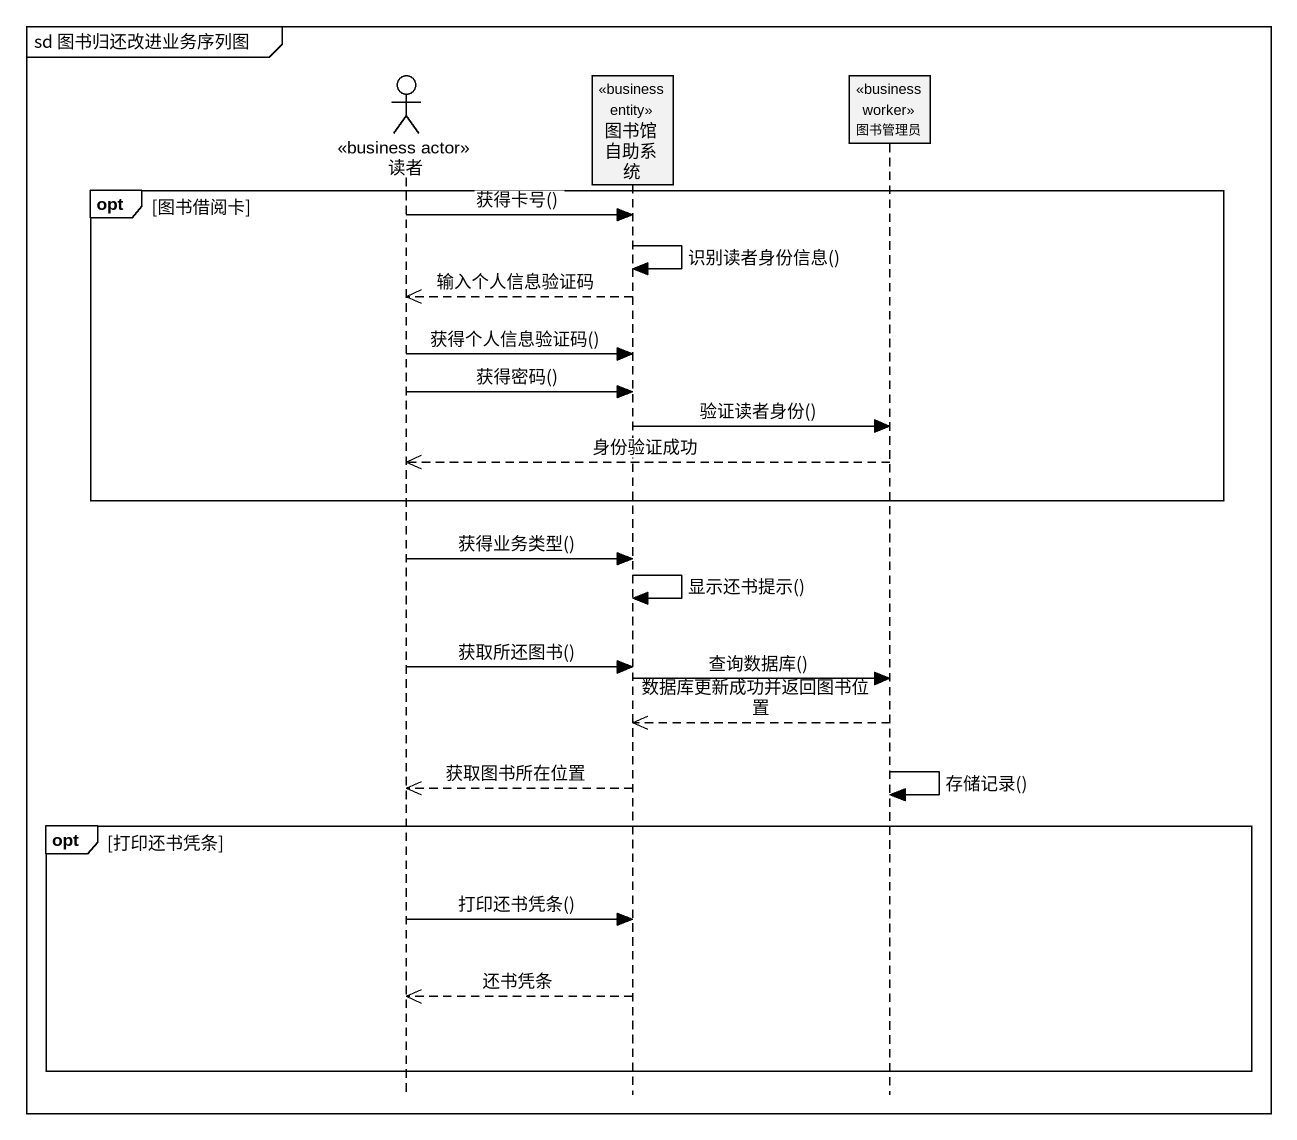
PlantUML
@startuml
mainframe sd 图书归还改进业务序列图
hide footbox
actor 读者 <<business actor>>
participant 图书馆自助系统 <<business entity>>
participant 图书管理员 <<business worker>>

opt 图书借阅卡
  读者 -> 图书馆自助系统 : 获得卡号()
  图书馆自助系统 -> 图书馆自助系统 : 识别读者身份信息()
  图书馆自助系统 -->> 读者 : 输入个人信息验证码
  读者 -> 图书馆自助系统 : 获得个人信息验证码()
  读者 -> 图书馆自助系统 : 获得密码()
  图书馆自助系统 -> 图书管理员 : 验证读者身份()
  图书管理员 -->> 读者 : 身份验证成功
end
读者 -> 图书馆自助系统 : 获得业务类型()
图书馆自助系统 -> 图书馆自助系统 : 显示还书提示()
读者 -> 图书馆自助系统 : 获取所还图书()
图书馆自助系统 -> 图书管理员 : 查询数据库()
图书管理员 -->> 图书馆自助系统 : 数据库更新成功并返回图书位置
图书管理员 -> 图书管理员 : 存储记录()
图书馆自助系统 -->> 读者 : 获取图书所在位置
opt 打印还书凭条
  读者 -> 图书馆自助系统 : 打印还书凭条()
  图书馆自助系统 -->> 读者 : 还书凭条
end
@enduml
